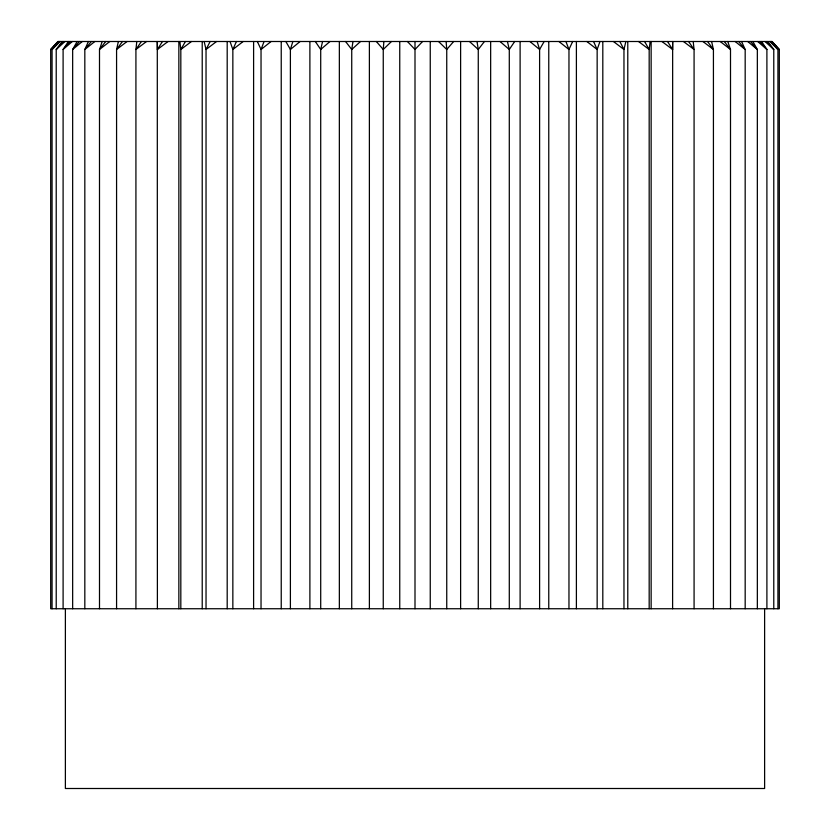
<?xml version="1.0" encoding="UTF-8"?>
<svg xmlns="http://www.w3.org/2000/svg" width="830" height="830" viewBox="0 0 830 830"><rect width="100%" height="100%" fill="white"/><g stroke="black" fill="none" stroke-linecap="round" stroke-linejoin="round"><path stroke-width="1.25" d="M661.925 41.5L672.611 49.489L672.653 41.5L672.611 608.743M383.875 41.5L383.252 49.489L383.252 608.743M136.805 41.5L135.923 49.489L135.923 608.743M650.149 41.5L649.174 49.489L649.174 608.743M352.989 41.5L351.733 49.489L351.733 608.743M118.379 41.5L116.574 49.489L116.574 608.743M322.569 41.5L320.712 49.489L320.712 608.743M625.862 41.5L623.963 49.489L623.963 608.743M292.855 41.5L290.396 49.489L290.396 608.743M102.215 41.5L99.496 49.489L99.496 608.743M599.966 41.5L597.154 49.489L597.154 608.743M264.075 41.5L261.035 49.489L261.035 608.743M236.436 41.5L232.846 49.489L232.846 608.743M88.426 41.5L84.826 49.489L84.826 608.743M572.659 41.5L568.965 49.489L568.965 608.743M210.166 41.5L206.037 49.489L206.037 608.743M77.128 41.5L72.656 49.489L72.656 608.743M544.158 41.5L539.604 49.489L539.604 608.743M185.443 41.5L180.826 49.489L180.826 608.743M157.389 608.743L157.295 41.5L157.389 49.489L162.472 41.5M68.402 41.5L63.101 49.489L63.101 608.743M514.673 41.5L509.288 49.489L509.288 608.743M141.432 41.5L135.923 49.489L146.557 41.5M122.467 41.5L116.574 49.489L127.083 41.5M62.312 41.5L56.222 49.489L56.222 608.743M484.43 41.5L478.267 49.489L478.267 608.743M105.721 41.5L99.496 49.489L109.809 41.5M91.342 41.5L84.826 49.489L94.848 41.5M79.41 41.5L72.656 49.489L82.326 41.5M58.909 41.5L52.072 49.489L52.072 608.743M453.657 41.5L446.748 49.489L446.748 608.743M70.042 41.5L63.101 49.489L72.335 41.5M63.308 41.5L56.222 49.489L64.948 41.5M59.241 41.5L52.072 49.489L60.227 41.5M50.692 49.489L57.882 41.5L772.118 41.5L779.308 49.489L779.308 608.743L50.692 608.743L50.692 49.489L58.214 41.5M422.584 41.5L415 49.489L407.416 41.5M391.459 41.5L383.252 49.489L376.343 41.5M360.521 41.5L351.733 49.489L345.571 41.5M329.987 41.5L320.712 49.489L315.327 41.5M300.097 41.5L290.396 49.489L285.842 41.5M271.088 41.5L261.035 49.489L257.341 41.5M243.18 41.5L232.846 49.489L230.035 41.5M216.568 41.5L206.037 49.489L204.139 41.5M191.471 41.5L180.826 49.489L179.851 41.5M157.389 49.489L168.075 41.5M638.529 41.5L649.174 49.489L644.557 41.5M683.443 41.5L694.077 49.489L694.077 608.743M702.917 41.5L713.427 49.489L713.427 608.743M613.432 41.5L623.963 49.489L619.834 41.5M586.82 41.5L597.154 49.489L593.564 41.5M720.191 41.5L730.504 49.489L730.504 608.743M558.912 41.5L568.965 49.489L565.925 41.5M735.152 41.5L745.174 49.489L745.174 608.743M529.903 41.5L539.604 49.489L537.145 41.5M747.674 41.5L757.344 49.489L757.344 608.743M500.013 41.5L509.288 49.489L507.431 41.5M757.666 41.5L766.899 49.489L766.899 608.743M469.479 41.5L478.267 49.489L477.011 41.5M765.053 41.5L773.778 49.489L773.778 608.743M438.541 41.5L446.748 49.489L446.125 41.5M769.773 41.5L777.928 49.489L777.928 608.743M771.786 41.5L779.308 49.489M770.759 41.5L777.928 49.489L771.091 41.5M766.692 41.5L773.778 49.489L767.688 41.5M759.958 41.5L766.899 49.489L761.598 41.5M750.59 41.5L757.344 49.489L752.872 41.5M738.659 41.5L745.174 49.489L741.574 41.5M724.279 41.5L730.504 49.489L727.786 41.5M707.534 41.5L713.427 49.489L711.621 41.5M688.568 41.5L694.077 49.489L693.195 41.5M667.528 41.5L672.611 49.489M764.617 608.743L764.617 788.5L65.383 788.5L65.383 608.743M651.145 41.5L651.145 608.743M627.781 41.5L627.781 608.743M602.808 41.5L602.808 608.743M576.394 41.5L576.394 608.743M548.765 41.5L548.765 608.743M520.109 41.5L520.109 608.743M490.655 41.5L490.655 608.743M460.619 41.5L460.619 608.743M430.251 41.5L430.251 608.743M415 41.5L415 608.743M399.749 41.5L399.749 608.743M369.381 41.5L369.381 608.743M339.346 41.5L339.346 608.743M309.891 41.5L309.891 608.743M281.235 41.5L281.235 608.743M253.607 41.5L253.607 608.743M227.192 41.5L227.192 608.743M202.219 41.5L202.219 608.743M178.855 41.5L178.855 608.743"/></g></svg>
